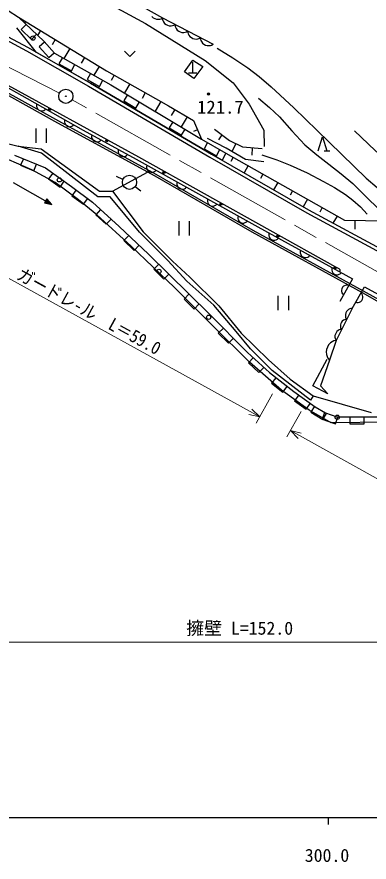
# Model space of a CAD drawing. Units: millimetres, scale not verified. Extents: x 40000 to 680000, y 20000 to 380000.
# Drawn here: x 324370 to 373742, y 198715 to 317391 of the extents above; entities that cross this region are included whole.
import ezdxf
from ezdxf.enums import TextEntityAlignment as Align

# ---------------------------------------------------------------- set-up
doc = ezdxf.new("R2010")
doc.units = ezdxf.units.MM
doc.header["$LTSCALE"] = 1000
doc.linetypes.add('CHAIN', pattern=[18.5, 12, -1.5, 3.5, -1.5])
for name, color, linetype, lineweight in [('M-BGD', 7, 'Continuous', 25), ('M-BMK', 2, 'CHAIN', 13), ('M-BMK-SRVR', 3, 'Continuous', 25), ('M-STR-HTXT', 7, 'Continuous', 13), ('M-TTL-BAND', 7, 'Continuous', 25)]:
    doc.layers.add(name, color=color, linetype=linetype, lineweight=lineweight)
doc.styles.add('ＭＳ ゴシック', font='')
doc.styles.get('ＭＳ ゴシック').set_extended_font_data('MS Gothic')

msp = doc.modelspace()

# ---------------------------------------------------------------- linework, layer by layer
at = {"layer": 'M-BGD'}
for p, q in [((316827, 322245), (324590, 317348)), ((333027, 321567), (342382, 316465)), ((339321, 320334), (344775, 317268)), ((324590, 317348), (328173, 313924)), ((324590, 317348), (336932, 309823)), ((343280, 317434), (343479, 317274)), ((343479, 317274), (343699, 317151)), ((343699, 317151), (343939, 317064)), ((343939, 317064), (344221, 317050)), ((344221, 317050), (344429, 317078)), ((344429, 317078), (344600, 317126)), ((344600, 317126), (344813, 317247)), ((344775, 317268), (351862, 313566)), ((344775, 317268), (344789, 317036)), ((344789, 317036), (344840, 316874)), ((344840, 316874), (344926, 316693)), ((319411, 316013), (325712, 312639)), ((319638, 316459), (325955, 313076)), ((327115, 312411), (324351, 315875)), ((325659, 316327), (324968, 315604)), ((325619, 316721), (325537, 316586)), ((342382, 316465), (350757, 311260)), ((344926, 316693), (345083, 316476)), ((345083, 316476), (345278, 316329)), ((345278, 316329), (345490, 316218)), ((345490, 316218), (345721, 316142)), ((345721, 316142), (345990, 316138)), ((345990, 316138), (346187, 316170)), ((346187, 316170), (346349, 316221)), ((346349, 316221), (346548, 316342)), ((346548, 316342), (346562, 316109)), ((346562, 316109), (346613, 315947)), ((346613, 315947), (346699, 315767)), ((346699, 315767), (346856, 315550)), ((324968, 315604), (326414, 314222)), ((326414, 314222), (327105, 314945)), ((327676, 315467), (327265, 314793)), ((346856, 315550), (347050, 315403)), ((347050, 315403), (347263, 315292)), ((347263, 315292), (347494, 315216)), ((347494, 315216), (347762, 315211)), ((347762, 315211), (347960, 315244)), ((347960, 315244), (348122, 315294)), ((348122, 315294), (348321, 315416)), ((348321, 315416), (348334, 315183)), ((348334, 315183), (348385, 315021)), ((348385, 315021), (348471, 314841)), ((348471, 314841), (348629, 314623)), ((348629, 314623), (348823, 314477)), ((328240, 313850), (327498, 313180)), ((328173, 313924), (329647, 312292)), ((329733, 314213), (329293, 313491)), ((348823, 314477), (349035, 314366)), ((349035, 314366), (349267, 314290)), ((349267, 314290), (349535, 314285)), ((349535, 314285), (349732, 314317)), ((349732, 314317), (349894, 314368)), ((349894, 314368), (350093, 314490)), ((350093, 314490), (350107, 314257)), ((350107, 314257), (350158, 314095)), ((350158, 314095), (350244, 313915)), ((350244, 313915), (350401, 313697)), ((350401, 313697), (350595, 313551)), ((350595, 313551), (350808, 313440)), ((350808, 313440), (351039, 313364)), ((351039, 313364), (351308, 313359)), ((351308, 313359), (351505, 313391)), ((351505, 313391), (351667, 313442)), ((351667, 313442), (351866, 313564)), ((325712, 312639), (334424, 307646)), ((325955, 313076), (334674, 308079)), ((334674, 308079), (327115, 312411)), ((327498, 313180), (328838, 311696)), ((328838, 311696), (329580, 312366)), ((329647, 312292), (337529, 307873)), ((331790, 312959), (330941, 311566)), ((339458, 312558), (340208, 311838)), ((340208, 311838), (340958, 312558)), ((330745, 311676), (330256, 310804)), ((333847, 311705), (333365, 310914)), ((347875, 309694), (349032, 311329)), ((349007, 311022), (349007, 309522)), ((349032, 311329), (350416, 310423)), ((350757, 311260), (354686, 308129)), ((330246, 302745), (317525, 309827)), ((330256, 310804), (332001, 309826)), ((332001, 309826), (332490, 310698)), ((335904, 310450), (335147, 309208)), ((336932, 309823), (345611, 304887)), ((350416, 310423), (349158, 308763)), ((330101, 302482), (317384, 309562)), ((319294, 309563), (325825, 305942)), ((321000, 308956), (341411, 297754)), ((334686, 309466), (334197, 308594)), ((334197, 308594), (335942, 307616)), ((338017, 309206), (337601, 308475)), ((349158, 308763), (347875, 309694)), ((348407, 309522), (349607, 309522)), ((334424, 307646), (351401, 297676)), ((334674, 308079), (351652, 298109)), ((351652, 298109), (334674, 308079)), ((335942, 307616), (336431, 308488)), ((337529, 307873), (350270, 300229)), ((340187, 307972), (339469, 306709)), ((354686, 308129), (356910, 305148)), ((339857, 306476), (339343, 305619)), ((342357, 306738), (341909, 305950)), ((325825, 305942), (333675, 301510)), ((327134, 305203), (327098, 305017)), ((327098, 305017), (327103, 304842)), ((339343, 305619), (341057, 304590)), ((341057, 304590), (341572, 305447)), ((344527, 305504), (343751, 304140)), ((356910, 305148), (358992, 301505)), ((327103, 304842), (327159, 304637)), ((327159, 304637), (327246, 304485)), ((327246, 304485), (327373, 304344)), ((327373, 304344), (327582, 304226)), ((327582, 304226), (327768, 304190)), ((327768, 304190), (327943, 304195)), ((327943, 304195), (328147, 304252)), ((328147, 304252), (328300, 304338)), ((328300, 304338), (328440, 304465)), ((345611, 304887), (349115, 302856)), ((346487, 304379), (346002, 303542)), ((343903, 295285), (330246, 302745)), ((331059, 302987), (331023, 302800)), ((331023, 302800), (331027, 302625)), ((331027, 302625), (331084, 302421)), ((346227, 302654), (345713, 301797)), ((348239, 303364), (347415, 301941)), ((349115, 302856), (350270, 300229)), ((326998, 301703), (326998, 299703)), ((328518, 299703), (328518, 301703)), ((343756, 295024), (330101, 302482)), ((331084, 302421), (331171, 302269)), ((331171, 302269), (331298, 302128)), ((331298, 302128), (331507, 302010)), ((331507, 302010), (331693, 301974)), ((331693, 301974), (331868, 301979)), ((331868, 301979), (332072, 302035)), ((332072, 302035), (332224, 302122)), ((332224, 302122), (332365, 302249)), ((333675, 301510), (341085, 297416)), ((345713, 301797), (347428, 300768)), ((347428, 300768), (347942, 301625)), ((349692, 301542), (349134, 301297)), ((352052, 301608), (354190, 300048)), ((358992, 301505), (359039, 299187)), ((334871, 300849), (334836, 300662)), ((334836, 300662), (334842, 300488)), ((334842, 300488), (334901, 300284)), ((334901, 300284), (334989, 300132)), ((353687, 298941), (351070, 300325)), ((353121, 300828), (352619, 300140)), ((366624, 298565), (367224, 300565)), ((367224, 300565), (367824, 298565)), ((321753, 299934), (324537, 299257)), ((324537, 299257), (327771, 298881)), ((327800, 298237), (324537, 299257)), ((334989, 300132), (335117, 299993)), ((335117, 299993), (335328, 299877)), ((335328, 299877), (335514, 299842)), ((335514, 299842), (335689, 299848)), ((335689, 299848), (335893, 299907)), ((335893, 299907), (336044, 299995)), ((336044, 299995), (336184, 300123)), ((350270, 300229), (353671, 298279)), ((351103, 299751), (350605, 298884)), ((354190, 300048), (355977, 299142)), ((355083, 299595), (354510, 298465)), ((355977, 299142), (358770, 298916)), ((324046, 297987), (328357, 296195)), ((327771, 298881), (335970, 292939)), ((335734, 292146), (327800, 298237)), ((338576, 298802), (338541, 298615)), ((338541, 298615), (338547, 298440)), ((338547, 298440), (338606, 298237)), ((338606, 298237), (338694, 298085)), ((338694, 298085), (338822, 297946)), ((338822, 297946), (339033, 297830)), ((339598, 297860), (339749, 297948)), ((339749, 297948), (339889, 298076)), ((350605, 298884), (352341, 297889)), ((351652, 298109), (365245, 290297)), ((353129, 297260), (351652, 298109)), ((352341, 297889), (352838, 298757)), ((353671, 298279), (353129, 297260)), ((353671, 298279), (370286, 288838)), ((356430, 297356), (353687, 298941)), ((357373, 299029), (357287, 297968)), ((367424, 298565), (368224, 298565)), ((326448, 295934), (323251, 297339)), ((325278, 297475), (324894, 296552)), ((326741, 295784), (327125, 296707)), ((339033, 297830), (339219, 297795)), ((339219, 297795), (339394, 297801)), ((339394, 297801), (339598, 297860)), ((341085, 297416), (358160, 287898)), ((341411, 297754), (369050, 282296)), ((351401, 297676), (365001, 289860)), ((354709, 297689), (354366, 297084)), ((358971, 297054), (356430, 297356)), ((324894, 296552), (326741, 295784)), ((329742, 294142), (326448, 295934)), ((328357, 296195), (332038, 293580)), ((337776, 292939), (342697, 295602)), ((342564, 296591), (342529, 296405)), ((342529, 296405), (342534, 296230)), ((342534, 296230), (342592, 296026)), ((342592, 296026), (342680, 295874)), ((342680, 295874), (342808, 295734)), ((342808, 295734), (343017, 295617)), ((343017, 295617), (343204, 295582)), ((343204, 295582), (343378, 295588)), ((343378, 295588), (343582, 295645)), ((343582, 295645), (343734, 295733)), ((343734, 295733), (343874, 295861)), ((356786, 296509), (356208, 295491)), ((329382, 295467), (328803, 294651)), ((328803, 294651), (330434, 293493)), ((339240, 294580), (338325, 294984)), ((357329, 287155), (343756, 295024)), ((357476, 287416), (343903, 295285)), ((358863, 295329), (358512, 294712)), ((323864, 294142), (329280, 291058)), ((332987, 291720), (329742, 294142)), ((330434, 293493), (331013, 294308)), ((332038, 293580), (334944, 291400)), ((340959, 293582), (341763, 292988)), ((346833, 294212), (346798, 294025)), ((346798, 294025), (346803, 293850)), ((346803, 293850), (346861, 293646)), ((346861, 293646), (346948, 293495)), ((346948, 293495), (347076, 293355)), ((347076, 293355), (347286, 293238)), ((347286, 293238), (347472, 293202)), ((347472, 293202), (347647, 293208)), ((347647, 293208), (347851, 293266)), ((347851, 293266), (348003, 293353)), ((348003, 293353), (348143, 293481)), ((360940, 294149), (360350, 293110)), ((332691, 293090), (332091, 292290)), ((332091, 292290), (333691, 291090)), ((337420, 292146), (335734, 292146)), ((335970, 292939), (337776, 292939)), ((341559, 287163), (337420, 292146)), ((337776, 292939), (342063, 287222)), ((363017, 292969), (362659, 292340)), ((328570, 291831), (328253, 291275)), ((328253, 291275), (329280, 291058)), ((328575, 291759), (328317, 291307)), ((328317, 291307), (329176, 291118)), ((328580, 291687), (328382, 291340)), ((328382, 291340), (329072, 291177)), ((328585, 291615), (328446, 291372)), ((328446, 291372), (328968, 291236)), ((328590, 291543), (328511, 291404)), ((328511, 291404), (328863, 291296)), ((329280, 291058), (328570, 291831)), ((329176, 291118), (328575, 291759)), ((328595, 291472), (328575, 291437)), ((328575, 291437), (328724, 291375)), ((329072, 291177), (328580, 291687)), ((328968, 291236), (328585, 291615)), ((328863, 291296), (328590, 291543)), ((328724, 291375), (328595, 291472)), ((335554, 289590), (332987, 291720)), ((333691, 291090), (334291, 291890)), ((334944, 291400), (338723, 287961)), ((351102, 291832), (351066, 291646)), ((351066, 291646), (351072, 291471)), ((351072, 291471), (351130, 291267)), ((351130, 291267), (351217, 291115)), ((351217, 291115), (351345, 290975)), ((351345, 290975), (351555, 290858)), ((351555, 290858), (351741, 290823)), ((351741, 290823), (351916, 290829)), ((351916, 290829), (352120, 290887)), ((352120, 290887), (352272, 290974)), ((352272, 290974), (352412, 291102)), ((365094, 291789), (364492, 290730)), ((336094, 290354), (335421, 289614)), ((335421, 289614), (336900, 288268)), ((340398, 285183), (335554, 289590)), ((365001, 289860), (383745, 279700)), ((365245, 290297), (383987, 280138)), ((367171, 290608), (366817, 289987)), ((336900, 288268), (337573, 289007)), ((347060, 288708), (347060, 286708)), ((348580, 286708), (348580, 288708)), ((355371, 289453), (355335, 289266)), ((355335, 289266), (355341, 289091)), ((355341, 289091), (355399, 288887)), ((355399, 288887), (355486, 288736)), ((355486, 288736), (355614, 288596)), ((355614, 288596), (355824, 288479)), ((355824, 288479), (356010, 288443)), ((356010, 288443), (356185, 288449)), ((356185, 288449), (356389, 288507)), ((356389, 288507), (356541, 288594)), ((356541, 288594), (356681, 288722)), ((369248, 289428), (368683, 288434)), ((370286, 288838), (376187, 288745)), ((371761, 288815), (371742, 287595)), ((338723, 287961), (342840, 284086)), ((342063, 287222), (346200, 283085)), ((372951, 278892), (357476, 287416)), ((358160, 287898), (371397, 280612)), ((340053, 286709), (339368, 285981)), ((345507, 283177), (341559, 287163)), ((372805, 278630), (357329, 287155)), ((359709, 287045), (359675, 286858)), ((359675, 286858), (359682, 286684)), ((359682, 286684), (359741, 286480)), ((359741, 286480), (359829, 286329)), ((359829, 286329), (359957, 286189)), ((359957, 286189), (360168, 286074)), ((360168, 286074), (360354, 286039)), ((360354, 286039), (360529, 286046)), ((360529, 286046), (360733, 286105)), ((360733, 286105), (360884, 286193)), ((360884, 286193), (361023, 286322)), ((339368, 285981), (340824, 284610)), ((346452, 279419), (340398, 285183)), ((340824, 284610), (341509, 285338)), ((342840, 284086), (351332, 275689)), ((364122, 284616), (364087, 284430)), ((364087, 284430), (364094, 284255)), ((364094, 284255), (364153, 284051)), ((364153, 284051), (364241, 283900)), ((364241, 283900), (364370, 283761)), ((364370, 283761), (364580, 283645)), ((364580, 283645), (364767, 283611)), ((364941, 283617), (365145, 283676)), ((365145, 283676), (365296, 283764)), ((365296, 283764), (365436, 283893)), ((344252, 282690), (343549, 281979)), ((348190, 280264), (345507, 283177)), ((346200, 283085), (348608, 280828)), ((364767, 283611), (364941, 283617)), ((343549, 281979), (344971, 280572)), ((344971, 280572), (345674, 281284)), ((368534, 282188), (368500, 282001)), ((368500, 282001), (368506, 281826)), ((368506, 281826), (368565, 281623)), ((368565, 281623), (368653, 281472)), ((368653, 281472), (368782, 281332)), ((368782, 281332), (368992, 281216)), ((369050, 282296), (369486, 282052)), ((369486, 282052), (369556, 282013)), ((369556, 282013), (369595, 281979)), ((369558, 281248), (369709, 281336)), ((369595, 281979), (369633, 281924)), ((369641, 281713), (369626, 281687)), ((369633, 281924), (369653, 281878)), ((369657, 281762), (369641, 281713)), ((369653, 281878), (369660, 281829)), ((369660, 281829), (369657, 281762)), ((369709, 281336), (369848, 281465)), ((351984, 276929), (348190, 280264)), ((348608, 280828), (352670, 276841)), ((368992, 281216), (369179, 281182)), ((369179, 281182), (369354, 281189)), ((369354, 281189), (369558, 281248)), ((371397, 280612), (369638, 277431)), ((351877, 273945), (346452, 279419)), ((369908, 279222), (369874, 279035)), ((369874, 279035), (369880, 278860)), ((370024, 279432), (369908, 279222)), ((370164, 279560), (370024, 279432)), ((370315, 279648), (370164, 279560)), ((370519, 279706), (370315, 279648)), ((370694, 279713), (370519, 279706)), ((370881, 279678), (370694, 279713)), ((371363, 276450), (373089, 279495)), ((407246, 259548), (372951, 278892)), ((373089, 279495), (399318, 264924)), ((348498, 278491), (347795, 277780)), ((347795, 277780), (349217, 276374)), ((360953, 278223), (360953, 276223)), ((362473, 276223), (362473, 278223)), ((369880, 278860), (369938, 278656)), ((369938, 278656), (370026, 278505)), ((370026, 278505), (370154, 278365)), ((372723, 278484), (372596, 278625)), ((372715, 277558), (372833, 277767)), ((372809, 278332), (372723, 278484)), ((407096, 259288), (372805, 278630)), ((372866, 278128), (372809, 278332)), ((372833, 277767), (372870, 277953)), ((372870, 277953), (372866, 278128)), ((349217, 276374), (349920, 277085)), ((355089, 273211), (351984, 276929)), ((352670, 276841), (355829, 272994)), ((371856, 277320), (372043, 277284)), ((372043, 277284), (372218, 277288)), ((372218, 277288), (372422, 277345)), ((372422, 277345), (372574, 277431)), ((372574, 277431), (372715, 277558)), ((351332, 275689), (356709, 270264)), ((371363, 276450), (369139, 271953)), ((370484, 275823), (370424, 275625)), ((370424, 275625), (370425, 275397)), ((370425, 275397), (370456, 275230)), ((370575, 276006), (370484, 275823)), ((370696, 276174), (370575, 276006)), ((370877, 276311), (370696, 276174)), ((371029, 276388), (370877, 276311)), ((371166, 276434), (371029, 276388)), ((371363, 276450), (371166, 276434)), ((369782, 274336), (369726, 274150)), ((369726, 274150), (369727, 273935)), ((369867, 274508), (369782, 274336)), ((369981, 274666), (369867, 274508)), ((370152, 274796), (369981, 274666)), ((370295, 274868), (370152, 274796)), ((370424, 274911), (370295, 274868)), ((370610, 274926), (370424, 274911)), ((370456, 275230), (370503, 275093)), ((370503, 275093), (370610, 274926)), ((356956, 268908), (351877, 273945)), ((353316, 273687), (352606, 272983)), ((352606, 272983), (354014, 271562)), ((357120, 270797), (355089, 273211)), ((355829, 272994), (359665, 269233)), ((369112, 273048), (369021, 272865)), ((369233, 273216), (369112, 273048)), ((369414, 273353), (369233, 273216)), ((369566, 273430), (369414, 273353)), ((369703, 273476), (369566, 273430)), ((369900, 273492), (369703, 273476)), ((369727, 273935), (369756, 273778)), ((369756, 273778), (369800, 273649)), ((369800, 273649), (369900, 273492)), ((354014, 271562), (354724, 272266)), ((369139, 271953), (368181, 269199)), ((368587, 271777), (368346, 271615)), ((368808, 271884), (368587, 271777)), ((369139, 271953), (368808, 271884)), ((369021, 272865), (368961, 272667)), ((368961, 272667), (368962, 272439)), ((368962, 272439), (368993, 272272)), ((368993, 272272), (369040, 272135)), ((369040, 272135), (369147, 271968)), ((360148, 267731), (357120, 270797)), ((367784, 270705), (367724, 270358)), ((367898, 271034), (367784, 270705)), ((368067, 271344), (367898, 271034)), ((368346, 271615), (368067, 271344)), ((356709, 270264), (359760, 267455)), ((357499, 269537), (356821, 268801)), ((367724, 270358), (367775, 269972)), ((367775, 269972), (367863, 269695)), ((367863, 269695), (367970, 269474)), ((367970, 269474), (368187, 269214)), ((356821, 268801), (358293, 267446)), ((361460, 264984), (356956, 268908)), ((359665, 269233), (362674, 266525)), ((365846, 265605), (367882, 269318)), ((368181, 269199), (366923, 265605)), ((358293, 267446), (358970, 268182)), ((359760, 267455), (363199, 264791)), ((365514, 263591), (360148, 267731)), ((360689, 266735), (360077, 265944)), ((360077, 265944), (361658, 264720)), ((362674, 266525), (365909, 264193)), ((365335, 262175), (361460, 264984)), ((361658, 264720), (362270, 265510)), ((363199, 264791), (366202, 262659)), ((367942, 264468), (365846, 265605)), ((366923, 265605), (367942, 264468)), ((363885, 264304), (363307, 263488)), ((363307, 263488), (364938, 262331)), ((365909, 264193), (365514, 263591)), ((365909, 264193), (374032, 261861)), ((364938, 262331), (365516, 263146)), ((366071, 262738), (365557, 261880)), ((366202, 262659), (367655, 261787)), ((368435, 260383), (365335, 262175)), ((365557, 261880), (367272, 260851)), ((367485, 261846), (367160, 260900)), ((367272, 260851), (367786, 261709)), ((367655, 261787), (369205, 261255)), ((369051, 260250), (369376, 261196)), ((369205, 261255), (374873, 261255)), ((371039, 261255), (371039, 260255)), ((373039, 260255), (373039, 261255)), ((367160, 260900), (369051, 260250)), ((378656, 260528), (368435, 260383)), ((371039, 260255), (373039, 260255))]:
    msp.add_line(p, q, dxfattribs=at)
for points in [[(352431, 313013), (354649, 311650), (356765, 310226), (358348, 309008), (360023, 307579), (363190, 304636), (366486, 301428), (373357, 294738), (374857, 293415)], [(358237, 305970), (359769, 304676), (361178, 303338), (362893, 301384), (364745, 299439), (366417, 298005), (368086, 296708), (369830, 295364), (371453, 293976), (373796, 291645), (376295, 289341), (377272, 288640), (378472, 287916), (379907, 287189), (381557, 286480), (383603, 285659), (385593, 284742), (388288, 283097), (391064, 281522), (393982, 280199), (397032, 278697), (398799, 277592)], [(371702, 301404), (374605, 298652), (377596, 295964), (379300, 294571), (380958, 293351), (382635, 292257), (384261, 291324), (386046, 290421), (388056, 289526), (391504, 288156), (394980, 286648), (396756, 285725), (398485, 284713), (400660, 283288), (402945, 281665), (406578, 278967), (410147, 276191), (411909, 274651), (413660, 273274), (414521, 272758), (415352, 272381), (416977, 271917)], [(358704, 298017), (360791, 297318), (362691, 296575), (365048, 295476), (367338, 294295), (368914, 293417), (370428, 292447), (371476, 291649), (372518, 290712), (373468, 289715)]]:
    msp.add_lwpolyline(points, dxfattribs=at)
for centre, radius in [((326615, 314421), 300), ((351232, 306567), 150), ((351232, 306567), 90), ((351232, 306567), 30), ((328956, 304418), 150), ((328956, 304418), 90), ((328956, 304418), 30), ((336985, 300012), 150), ((336985, 300012), 90), ((336985, 300012), 30), ((344997, 295576), 150), ((344997, 295576), 90), ((344997, 295576), 30), ((330327, 294511), 300), ((340154, 294175), 1000), ((352990, 291106), 150), ((352990, 291106), 90), ((352990, 291106), 30), ((360983, 286635), 150), ((360983, 286635), 90), ((360983, 286635), 30), ((344276, 281649), 300), ((368977, 282165), 150), ((368977, 282165), 90), ((368977, 282165), 30), ((351250, 275218), 300), ((369275, 261178), 300)]:
    msp.add_circle(centre, radius, dxfattribs=at)
at = {"layer": 'M-BMK'}
for p, q in [((330340, 306703), (310064, 317016)), ((410303, 261605), (332102, 305758))]:
    msp.add_line(p, q, dxfattribs=at)
at = {"layer": 'M-BMK-SRVR'}
for radius in [1000, 40]:
    msp.add_circle((331231, 306250), radius, dxfattribs=at)
at = {"layer": 'M-STR-HTXT'}
for p, q in [((308877, 288565), (358412, 261229)), ((357928, 260353), (360208, 264483)), ((357301, 262321), (358412, 261229)), ((358412, 261229), (356895, 261586)), ((364202, 261978), (362231, 258438)), ((363823, 258215), (362717, 259311)), ((362717, 259311), (364232, 258948)), ((362717, 259311), (412493, 231588)), ((282701, 229595), (422889, 229595))]:
    msp.add_line(p, q, dxfattribs=at)
at = {"layer": 'M-TTL-BAND'}
for p, q in [((40000, 205000), (579000, 205000)), ((368000, 205000), (368000, 204000))]:
    msp.add_line(p, q, dxfattribs=at)

# ---------------------------------------------------------------- texts
at = {"layer": 'M-BGD', "style": 'ＭＳ ゴシック', "width": 1.05}
msp.add_text('121.7', height=1833, dxfattribs=at).set_placement((349624, 303255), align=Align.BOTTOM_LEFT)
at = {"layer": 'M-STR-HTXT', "style": 'ＭＳ ゴシック', "width": 0.9}
msp.add_text('ガードレ-ル\u3000L＝59.0', height=1833, rotation=331.3, dxfattribs=at).set_placement((323925, 280183), align=Align.BOTTOM_LEFT)
at = {"layer": 'M-STR-HTXT', "style": 'ＭＳ ゴシック'}
msp.add_text('擁壁 L=152.0', height=1833, dxfattribs=at).set_placement((348120, 230095), align=Align.BOTTOM_LEFT)
at = {"layer": 'M-TTL-BAND', "style": 'ＭＳ ゴシック'}
msp.add_text('300.0', height=1833, dxfattribs=at).set_placement((367844, 198195), align=Align.BOTTOM_CENTER)

doc.saveas('drawing.dxf')
